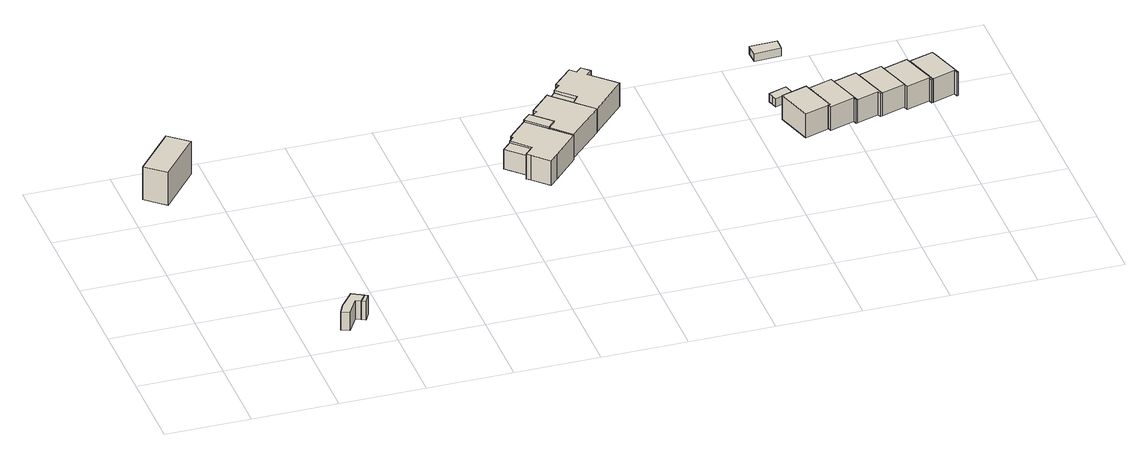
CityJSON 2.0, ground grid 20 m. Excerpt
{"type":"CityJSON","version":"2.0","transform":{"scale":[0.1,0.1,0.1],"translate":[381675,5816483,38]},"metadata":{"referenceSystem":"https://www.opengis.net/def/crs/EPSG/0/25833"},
"CityObjects":{
"building1":{"type":"Building","attributes":{"Gemeindeschluessel":"11000004","BezugspunktDach":"2200","function":"31001_2500","measuredHeight":8.48,"storeysAboveGround":1},"address":[{"country":"Germany","locality":"Berlin","thoroughfareNumber":"26","thoroughfareName":"Auerbachstraße"}],"geometry":[{"type":"Solid","lod":"1","boundaries":[[[[0,1,2,3]],[[4,5,6,7]],[[4,7,3,2]],[[5,4,2,1]],[[6,5,1,0]],[[7,6,0,3]]]]}]},
"building2":{"type":"Building","attributes":{"Gemeindeschluessel":"11000004","BezugspunktDach":"2200","function":"31001_3212","measuredHeight":4.71,"storeysAboveGround":2},"address":[{"country":"Germany","locality":"Berlin","thoroughfareNumber":"47 (5)","thoroughfareName":"Gottfried-von-Cramm-Weg"}],"geometry":[{"type":"Solid","lod":"1","boundaries":[[[[8,9,10,11,12,13,14]],[[15,16,17,18,19,20,21]],[[15,21,14,13]],[[16,15,13,12]],[[17,16,12,11]],[[18,17,11,10]],[[19,18,10,9]],[[20,19,9,8]],[[21,20,8,14]]]]}]},
"building3":{"type":"Building","attributes":{"Gemeindeschluessel":"11000004","BezugspunktDach":"2200","function":"51009_1610","measuredHeight":4.85,"storeysAboveGround":0},"address":[{"country":"Germany","locality":"Berlin"}],"geometry":[{"type":"Solid","lod":"1","boundaries":[[[[22,23,11,10]],[[24,25,26,27]],[[24,27,10,11]],[[25,24,11,23]],[[26,25,23,22]],[[27,26,22,10]]]]}]},
"building4":{"type":"Building","attributes":{"Gemeindeschluessel":"11000004","BezugspunktDach":"2200","function":"31001_2463","measuredHeight":4.96,"storeysAboveGround":1},"address":[{"country":"Germany","locality":"Berlin","thoroughfareNumber":"17C (1)","thoroughfareName":"Auerbachstraße"}],"geometry":[{"type":"Solid","lod":"1","boundaries":[[[[28,29,30,31]],[[32,33,34,35]],[[32,35,31,30]],[[33,32,30,29]],[[34,33,29,28]],[[35,34,28,31]]]]}]},
"building5":{"type":"Building","attributes":{"Gemeindeschluessel":"11000004","BezugspunktDach":"2200","function":"31001_1010","measuredHeight":6.4,"storeysAboveGround":1},"address":[{"country":"Germany","locality":"Berlin","thoroughfareNumber":"17C","thoroughfareName":"Auerbachstraße"}],"geometry":[{"type":"Solid","lod":"1","boundaries":[[[[36,37,38,39,40,41,42,43,44,45,46]],[[47,48,49,50,51,52,53,54,55,56,57]],[[47,57,46,45]],[[48,47,45,44]],[[49,48,44,43]],[[50,49,43,42]],[[51,50,42,41]],[[52,51,41,40]],[[53,52,40,39]],[[54,53,39,38]],[[55,54,38,37]],[[56,55,37,36]],[[57,56,36,46]]]]}]},
"building6":{"type":"Building","attributes":{"Gemeindeschluessel":"11000004","BezugspunktDach":"2200","function":"31001_2463","measuredHeight":5.22,"storeysAboveGround":1},"address":[{"country":"Germany","locality":"Berlin","thoroughfareNumber":"17B (1)","thoroughfareName":"Auerbachstraße"}],"geometry":[{"type":"Solid","lod":"1","boundaries":[[[[58,59,60,61,62]],[[63,64,65,66,67]],[[63,67,62,61]],[[64,63,61,60]],[[65,64,60,59]],[[66,65,59,58]],[[67,66,58,62]]]]}]},
"building7":{"type":"Building","attributes":{"Gemeindeschluessel":"11000004","BezugspunktDach":"2200","function":"31001_1010","measuredHeight":6.16,"storeysAboveGround":1},"address":[{"country":"Germany","locality":"Berlin","thoroughfareNumber":"17B","thoroughfareName":"Auerbachstraße"}],"geometry":[{"type":"Solid","lod":"1","boundaries":[[[[68,69,70,71,72,73,74,75,76,77]],[[78,79,80,81,82,83,84,85,86,87]],[[78,87,77,76]],[[79,78,76,75]],[[80,79,75,74]],[[81,80,74,73]],[[82,81,73,72]],[[83,82,72,71]],[[84,83,71,70]],[[85,84,70,69]],[[86,85,69,68]],[[87,86,68,77]]]]}]},
"building8":{"type":"Building","attributes":{"Gemeindeschluessel":"11000004","BezugspunktDach":"2200","function":"31001_2463","measuredHeight":5.51,"storeysAboveGround":1},"address":[{"country":"Germany","locality":"Berlin","thoroughfareNumber":"17A (1)","thoroughfareName":"Auerbachstraße"}],"geometry":[{"type":"Solid","lod":"1","boundaries":[[[[88,89,90,91,92,93]],[[94,95,96,97,98,99]],[[94,99,93,92]],[[95,94,92,91]],[[96,95,91,90]],[[97,96,90,89]],[[98,97,89,88]],[[99,98,88,93]]]]}]},
"building9":{"type":"Building","attributes":{"Gemeindeschluessel":"11000004","BezugspunktDach":"2200","function":"31001_1010","measuredHeight":6.12,"storeysAboveGround":1},"address":[{"country":"Germany","locality":"Berlin","thoroughfareNumber":"17A","thoroughfareName":"Auerbachstraße"}],"geometry":[{"type":"Solid","lod":"1","boundaries":[[[[100,72,71,101,102,103,104,105,106,107,108,109]],[[110,111,112,113,114,115,116,117,118,119,120,121]],[[110,121,109,108]],[[111,110,108,107]],[[112,111,107,106]],[[113,112,106,105]],[[114,113,105,104]],[[115,114,104,103]],[[116,115,103,102]],[[117,116,102,101]],[[118,117,101,71]],[[119,118,71,72]],[[120,119,72,100]],[[121,120,100,109]]]]}]},
"building10":{"type":"Building","attributes":{"Gemeindeschluessel":"11000004","BezugspunktDach":"2200","function":"31001_1010","measuredHeight":6.19,"storeysAboveGround":2},"address":[{"country":"Germany","locality":"Berlin","thoroughfareNumber":"15T","thoroughfareName":"Auerbachstraße"}],"geometry":[{"type":"Solid","lod":"1","boundaries":[[[[122,123,124,125,126,127]],[[128,129,130,131,132,133]],[[128,133,127,126]],[[129,128,126,125]],[[130,129,125,124]],[[131,130,124,123]],[[132,131,123,122]],[[133,132,122,127]]]]}]},
"building11":{"type":"Building","attributes":{"Gemeindeschluessel":"11000004","BezugspunktDach":"2200","function":"31001_2143","measuredHeight":2.02,"storeysAboveGround":1},"address":[{"country":"Germany","locality":"Berlin","thoroughfareNumber":"15T (1)","thoroughfareName":"Auerbachstraße"}],"geometry":[{"type":"Solid","lod":"1","boundaries":[[[[134,135,136,137,138]],[[139,140,141,142,143]],[[139,143,138,137]],[[140,139,137,136]],[[141,140,136,135]],[[142,141,135,134]],[[143,142,134,138]]]]}]},
"building12":{"type":"Building","attributes":{"Gemeindeschluessel":"11000004","BezugspunktDach":"2200","function":"31001_2143","measuredHeight":2,"storeysAboveGround":1},"address":[{"country":"Germany","locality":"Berlin","thoroughfareNumber":"15L (1)","thoroughfareName":"Auerbachstraße"}],"geometry":[{"type":"Solid","lod":"1","boundaries":[[[[144,145,146,147,148]],[[149,150,151,152,153]],[[149,153,148,147]],[[150,149,147,146]],[[151,150,146,145]],[[152,151,145,144]],[[153,152,144,148]]]]}]},
"building13":{"type":"Building","attributes":{"Gemeindeschluessel":"11000004","BezugspunktDach":"2200","function":"31001_1010","measuredHeight":6.1,"storeysAboveGround":2},"address":[{"country":"Germany","locality":"Berlin","thoroughfareNumber":"15S","thoroughfareName":"Auerbachstraße"}],"geometry":[{"type":"Solid","lod":"1","boundaries":[[[[154,155,156,157,158,159,160,161,162]],[[163,164,165,166,167,168,169,170,171]],[[163,171,162,161]],[[164,163,161,160]],[[165,164,160,159]],[[166,165,159,158]],[[167,166,158,157]],[[168,167,157,156]],[[169,168,156,155]],[[170,169,155,154]],[[171,170,154,162]]]]}]},
"building14":{"type":"Building","attributes":{"Gemeindeschluessel":"11000004","BezugspunktDach":"2200","function":"31001_1010","measuredHeight":6.02,"storeysAboveGround":2},"address":[{"country":"Germany","locality":"Berlin","thoroughfareNumber":"15R","thoroughfareName":"Auerbachstraße"}],"geometry":[{"type":"Solid","lod":"1","boundaries":[[[[172,173,174,175,176,177,178]],[[179,180,181,182,183,165,164]],[[179,164,178,177]],[[180,179,177,176]],[[181,180,176,175]],[[182,181,175,174]],[[183,182,174,173]],[[165,183,173,172]],[[164,165,172,178]]]]}]},
"building15":{"type":"Building","attributes":{"Gemeindeschluessel":"11000004","BezugspunktDach":"2200","function":"31001_1010","measuredHeight":5.9,"storeysAboveGround":2},"address":[{"country":"Germany","locality":"Berlin","thoroughfareNumber":"15Q","thoroughfareName":"Auerbachstraße"}],"geometry":[{"type":"Solid","lod":"1","boundaries":[[[[175,184,185,186,176]],[[187,188,189,190,191]],[[187,191,176,186]],[[188,187,186,185]],[[189,188,185,184]],[[190,189,184,175]],[[191,190,175,176]]]]}]},
"building16":{"type":"Building","attributes":{"Gemeindeschluessel":"11000004","BezugspunktDach":"2200","function":"31001_1010","measuredHeight":6.02,"storeysAboveGround":2},"address":[{"country":"Germany","locality":"Berlin","thoroughfareNumber":"15P","thoroughfareName":"Auerbachstraße"}],"geometry":[{"type":"Solid","lod":"1","boundaries":[[[[184,192,193,194,195,196,197,185]],[[198,199,200,201,202,203,204,205]],[[198,205,185,197]],[[199,198,197,196]],[[200,199,196,195]],[[201,200,195,194]],[[202,201,194,193]],[[203,202,193,192]],[[204,203,192,184]],[[205,204,184,185]]]]}]},
"building17":{"type":"Building","attributes":{"Gemeindeschluessel":"11000004","BezugspunktDach":"2200","function":"31001_1010","measuredHeight":6.05,"storeysAboveGround":2},"address":[{"country":"Germany","locality":"Berlin","thoroughfareNumber":"15O","thoroughfareName":"Auerbachstraße"}],"geometry":[{"type":"Solid","lod":"1","boundaries":[[[[206,207,208,209,210,211,212]],[[213,214,215,216,217,200,199]],[[213,199,212,211]],[[214,213,211,210]],[[215,214,210,209]],[[216,215,209,208]],[[217,216,208,207]],[[200,217,207,206]],[[199,200,206,212]]]]}]}
},
"vertices":[
[49,541,172],[135,643,172],[89,681,172],[3,579,172],[89,681,87],[135,643,87],[49,541,87],[3,579,87],
[292,3,94],[317,44,94],[329,39,94],[343,59,94],[316,74,94],[284,34,94],[273,12,94],[284,34,47],[316,74,47],[343,59,47],[329,39,47],[317,44,47],[292,3,47],[273,12,47],
[338,34,94],[350,56,94],[343,59,46],[350,56,46],[338,34,46],[329,39,46],
[851,487,88],[872,509,88],[833,547,88],[812,525,88],[833,547,38],[872,509,38],[851,487,38],[812,525,38],
[872,509,92],[851,487,92],[860,479,92],[895,445,92],[915,466,92],[973,526,92],[930,568,92],[886,611,92],[841,564,92],[844,559,92],[833,547,92],[844,559,28],[841,564,28],[886,611,28],[930,568,28],[973,526,28],[915,466,28],[895,445,28],[860,479,28],[851,487,28],[872,509,28],[833,547,28],
[930,568,97],[947,586,97],[908,624,97],[903,628,97],[886,611,97],[903,628,45],[908,624,45],[947,586,45],[930,568,45],[886,611,45],
[947,586,95],[930,568,95],[973,526,95],[1052,607,95],[1011,646,95],[969,687,95],[965,692,95],[918,643,95],[923,636,95],[908,624,95],[923,636,33],[918,643,33],[965,692,33],[969,687,33],[1011,646,33],[1052,607,33],[973,526,33],[930,568,33],[947,586,33],[908,624,33],
[990,667,88],[1011,646,88],[1026,666,88],[1006,685,88],[986,705,88],[969,687,88],[986,705,45],[1006,685,45],[1026,666,45],[1011,646,45],[990,667,45],[969,687,45],
[1026,666,95],[1130,689,95],[1074,743,95],[1086,755,95],[1068,773,95],[1055,760,95],[1042,773,95],[996,726,95],[1001,720,95],[986,705,95],[1001,720,34],[996,726,34],[1042,773,34],[1055,760,34],[1068,773,34],[1086,755,34],[1074,743,34],[1130,689,34],[1052,607,34],[1011,646,34],[1026,666,34],[986,705,34],
[1493,492,64],[1550,510,64],[1555,511,64],[1531,587,64],[1528,597,64],[1467,578,64],[1528,597,2],[1531,587,2],[1555,511,2],[1550,510,2],[1493,492,2],[1467,578,2],
[1462,630,30],[1465,619,30],[1508,634,30],[1501,658,30],[1458,643,30],[1501,658,9],[1508,634,9],[1465,619,9],[1462,630,9],[1458,643,9],
[1462,762,59],[1525,765,59],[1525,784,59],[1525,795,59],[1461,793,59],[1525,795,39],[1525,784,39],[1525,765,39],[1462,762,39],[1461,793,39],
[1555,511,65],[1550,510,65],[1553,500,65],[1611,519,65],[1614,510,65],[1617,511,65],[1590,596,65],[1587,605,65],[1531,587,65],[1587,605,4],[1590,596,4],[1617,511,4],[1614,510,4],[1611,519,4],[1553,500,4],[1550,510,4],[1555,511,4],[1531,587,4],
[1617,511,64],[1669,528,64],[1673,519,64],[1677,520,64],[1650,604,64],[1647,614,64],[1590,596,64],[1647,614,4],[1650,604,4],[1677,520,4],[1673,519,4],[1669,528,4],
[1734,538,64],[1710,612,64],[1707,622,64],[1707,622,5],[1710,612,5],[1734,538,5],[1677,520,5],[1650,604,5],
[1737,528,64],[1793,546,64],[1796,537,64],[1799,538,64],[1772,621,64],[1769,631,64],[1769,631,4],[1772,621,4],[1799,538,4],[1796,537,4],[1793,546,4],[1737,528,4],[1734,538,4],[1710,612,4],
[1799,538,65],[1853,556,65],[1857,546,65],[1860,547,65],[1833,631,65],[1830,639,65],[1772,621,65],[1830,639,4],[1833,631,4],[1860,547,4],[1857,546,4],[1853,556,4]
]}
